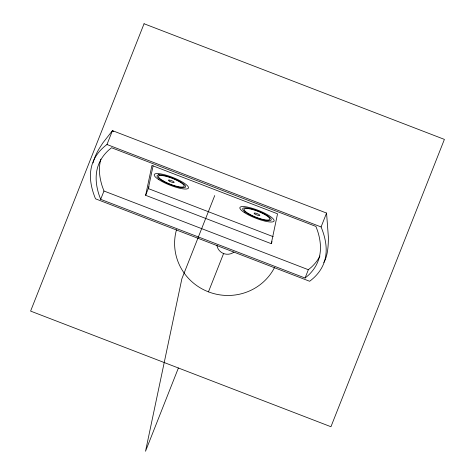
<?xml version="1.0" encoding="UTF-8"?>
<svg xmlns="http://www.w3.org/2000/svg" width="475" height="475" viewBox="0 0 475 475"><rect width="100%" height="100%" fill="white"/><g stroke="black" fill="none" stroke-linecap="round" stroke-linejoin="round"><path stroke-width="0.71" d="M145.641 195.314L151.935 165.442L277.548 213.809L271.249 243.681L145.641 195.314L149.031 186.728M153.098 165.817L148.301 188.581L273.22 236.681M326.562 213.073L321.082 226.949A705.054 157.658 21.5 0 1 309.635 281.265L95.528 198.823A705.054 157.658 21.5 0 1 106.976 144.507L112.456 130.631L326.562 213.073L328.35 236.71A501.778 66.553 66.8 0 1 323.736 262.473M100.676 199.334L99.121 195.136A698.933 156.287 21.5 0 1 108.591 150.201L111.554 147.737L315.934 226.438L317.49 230.636A698.933 156.287 21.5 0 1 308.02 275.577L305.063 278.035L100.676 199.334L103.966 191.009L102.41 186.812A698.933 156.287 21.5 0 1 100.89 159.149M214.73 195.552L181.86 278.807L145.522 451.25L178.392 367.994M176.516 229.686A52.826 51.448 11.9 0 0 208.454 291.852L223.618 253.46M271.249 243.681L272.056 241.632M305.063 278.035L308.346 269.711L311.309 267.247A698.933 156.287 21.5 0 0 319.924 256.019M106.976 144.507L321.082 226.949M103.966 191.009L308.346 269.711M113.555 131.533L112.456 130.631L102.903 142.85L99.263 148.503A501.778 92.72 -24.2 0 0 93.076 162.931M233.908 252.112A10.563 10.29 11.9 0 1 224.782 253.923L222.223 252.908A10.563 10.29 11.9 0 1 216.921 245.349M274.586 267.449A52.826 51.448 11.9 0 1 208.454 291.852M159.446 175.227A15.307 3.42 21.5 0 1 158.602 174.313M144.056 23.75L30.602 311.089L330.944 426.734L444.398 139.395L144.056 23.75M244.251 212.491A18.365 4.109 21.5 0 0 273.291 221.7A18.365 4.109 21.5 0 0 253.365 208.632A18.365 4.109 21.5 0 0 244.251 212.491M158.608 179.514A18.365 4.109 21.5 0 0 187.649 188.723A18.365 4.109 21.5 0 0 167.723 175.655A18.365 4.109 21.5 0 0 158.608 179.514M254.849 213.976A3.064 0.683 21.5 0 0 259.688 215.513A3.064 0.683 21.5 0 0 256.369 213.334A3.064 0.683 21.5 0 0 254.849 213.976M169.183 180.987A3.064 0.683 21.5 0 0 174.034 182.537A3.064 0.683 21.5 0 0 170.757 180.363A3.064 0.683 21.5 0 0 169.183 180.987M248.377 214.005A15.307 3.42 21.5 0 0 271.154 219.996A15.307 3.42 21.5 0 0 251.376 208.822A15.307 3.42 21.5 0 0 248.377 214.005M163.085 181.224A15.307 3.42 21.5 0 0 185.559 186.93A15.307 3.42 21.5 0 0 165.336 175.738A15.307 3.42 21.5 0 0 163.085 181.224M248.906 213.845A13.775 3.082 21.5 0 0 269.675 219.509A13.775 3.082 21.5 0 0 252.32 209.469A13.775 3.082 21.5 0 0 248.906 213.845M162.895 180.648A13.775 3.082 21.5 0 0 183.956 186.622A13.775 3.082 21.5 0 0 167.129 176.617A13.775 3.082 21.5 0 0 162.895 180.648"/></g></svg>
